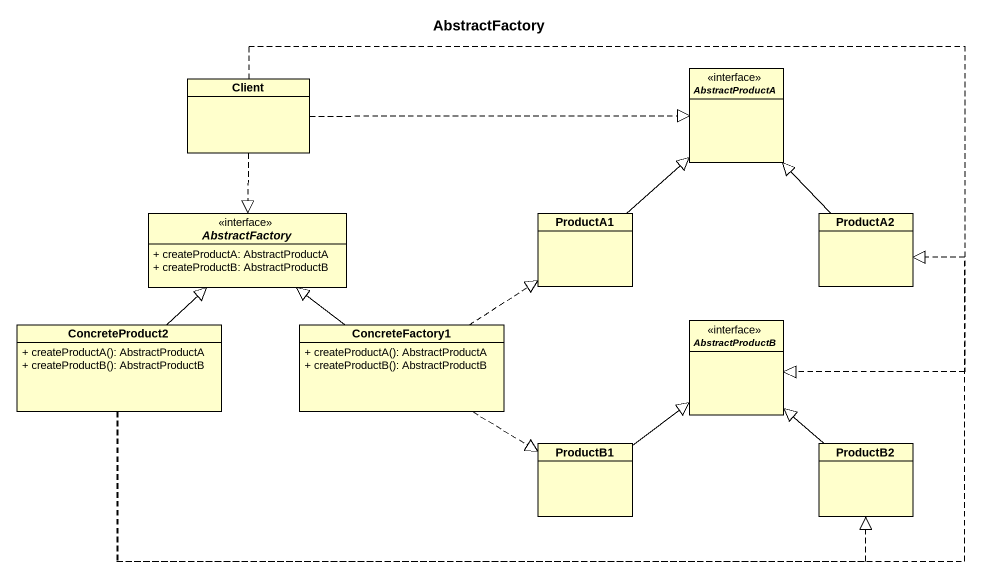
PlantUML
@startuml
title AbstractFactory
hide circle
hide empty members
skinparam classAttributeIconSize 0
class Client
interface AbstractProductA
interface AbstractFactory {
  + createProductA: AbstractProductA
  + createProductB: AbstractProductB
}
class ProductA1
class ProductA2
class ConcreteProduct2 {
  + createProductA(): AbstractProductA
  + createProductB(): AbstractProductB
}
class ConcreteFactory1 {
  + createProductA(): AbstractProductA
  + createProductB(): AbstractProductB
}
interface AbstractProductB
class ProductB1
class ProductB2
Client .right.|> AbstractProductA
Client ..|> AbstractFactory
Client .right.|> AbstractProductB
ProductA1 -up-|> AbstractProductA
ProductA2 -up-|> AbstractProductA
ConcreteProduct2 -up-|> AbstractFactory
ConcreteProduct2 .right.|> ProductA2
ConcreteProduct2 .right.|> ProductB2
ConcreteFactory1 -up-|> AbstractFactory
ConcreteFactory1 .up.|> ProductA1
ConcreteFactory1 ..|> ProductB1
ProductB1 -up-|> AbstractProductB
ProductB2 -up-|> AbstractProductB
@enduml
